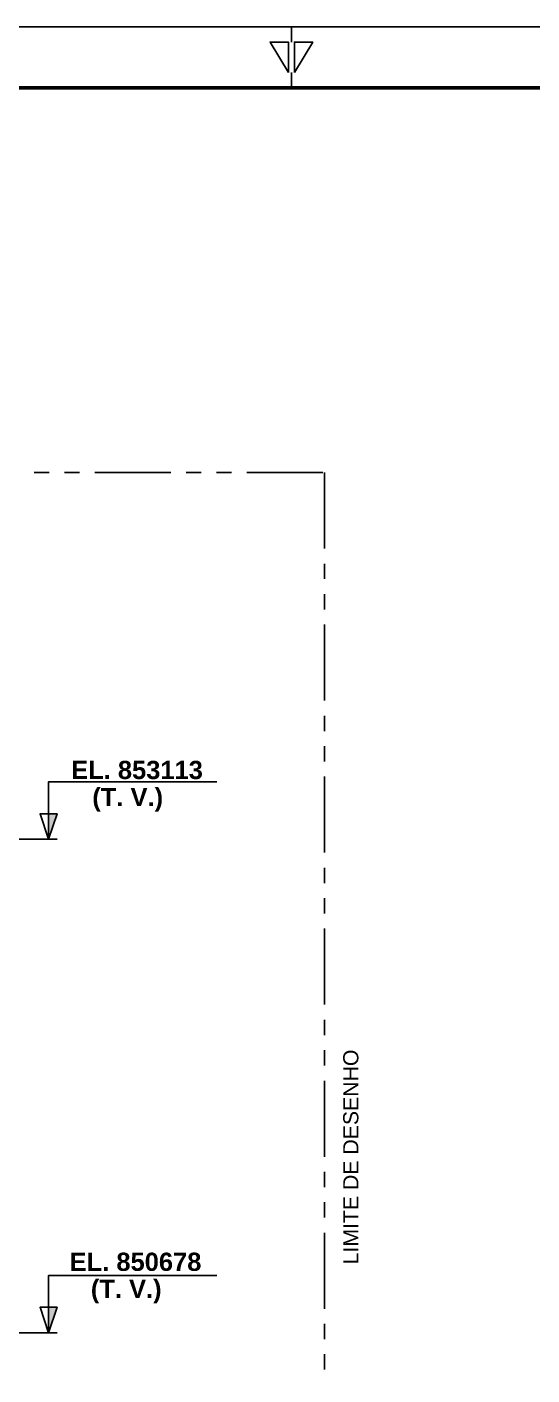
# Model space of a CAD drawing. Header units: millimetres. Extents: x -16232 to 52632, y -3739 to 20678.
# Drawn here: x 8175 to 10668, y 11169 to 17820 of the extents above; entities that cross this region are included whole.
import ezdxf
from ezdxf.enums import TextEntityAlignment as Align

# ---------------------------------------------------------------- set-up
doc = ezdxf.new("R2010")
doc.units = ezdxf.units.MM
doc.header["$LTSCALE"] = 300
doc.header["$MEASUREMENT"] = 0
doc.linetypes.add('CENTER', pattern=[2, 1.25, -0.25, 0.25, -0.25])
doc.linetypes.add('PHANTOM2', pattern=[1.25, 0.625, -0.125, 0.125, -0.125, 0.125, -0.125])
for name, color, linetype in [('EM-PJ-COTA', 7, 'Continuous'), ('EM-PJ-TEXTO', 7, 'Continuous'), ('MARCAS REVISÃO', 6, 'CENTER')]:
    doc.layers.add(name, color=color, linetype=linetype)
doc.styles.add('PADRAO ANGLO', font='arial.ttf')
doc.styles.add('PADRAO ANGLO NEG', font='arialbd.ttf')

# ---------------------------------------------------------------- blocks, each defined once
blk = doc.blocks.new('FORMATO_A1')
for p, q in [((841, 594), (0, 594)), ((316, 591.5), (316, 594)), ((316, 584), (316, 586.5))]:
    blk.add_line(p, q)
for points in [[(315.5, 586.5), (312.5, 591.5), (315.5, 591.5)], [(316.5, 586.5), (319.5, 591.5), (316.5, 591.5)]]:
    blk.add_lwpolyline(points, close=True)
at = {"const_width": 0.6}
blk.add_lwpolyline([(831, 584), (25, 584), (25, 10), (831, 10)], close=True, dxfattribs=at)

msp = doc.modelspace()

# ---------------------------------------------------------------- linework, layer by layer
at = {"layer": 'EM-PJ-COTA'}
for p, q in [((8324.039, 13812.51), (7908.26, 13812.51)), ((8324.039, 11377.51), (7908.26, 11377.51))]:
    msp.add_line(p, q, dxfattribs=at)
for points in [[(8282.039, 13812.51), (8324.039, 13938.51), (8240.039, 13938.51), (8282.039, 13812.51), (8282.039, 14096.01), (9111.942, 14096.01)], [(8282.039, 11377.51), (8324.039, 11503.51), (8240.039, 11503.51), (8282.039, 11377.51), (8282.039, 11661.01), (9111.942, 11661.01)]]:
    msp.add_lwpolyline(points, dxfattribs=at)
for points in [[(8282.039, 13812.51), (8324.039, 13938.51), (8282.039, 13938.51)], [(8282.039, 11377.51), (8324.039, 11503.51), (8282.039, 11503.51)]]:
    msp.add_solid(points, dxfattribs=at)
at = {"layer": 'MARCAS REVISÃO', "color": 6, "linetype": 'PHANTOM2', "ltscale": 2}
msp.add_lwpolyline([(9644.067, 8153.064), (1760.079, 8153.064), (1760.079, 15621.581), (9644.067, 15621.581)], close=True, dxfattribs=at)

# ---------------------------------------------------------------- block references
at = {"xscale": 30, "yscale": 30, "zscale": 30}
msp.add_blockref('FORMATO_A1', (0, 0), dxfattribs=at)

# ---------------------------------------------------------------- texts
at = {"layer": 'EM-PJ-TEXTO', "style": 'PADRAO ANGLO NEG'}
for s, p in [('EL. 853113', (8393.264, 14154.51)), ('(T. V.)', (8497.744, 14020.851)), ('EL. 850678', (8385.853, 11728.104)), ('(T. V.)', (8490.333, 11594.446))]:
    msp.add_text(s, height=90, dxfattribs=at).set_placement(p, align=Align.MIDDLE_LEFT)
at = {"layer": 'EM-PJ-TEXTO', "style": 'PADRAO ANGLO'}
msp.add_text('LIMITE DE DESENHO', height=75, rotation=90, dxfattribs=at).set_placement((9773.053, 12245.249), align=Align.MIDDLE_CENTER)

doc.saveas('drawing.dxf')
